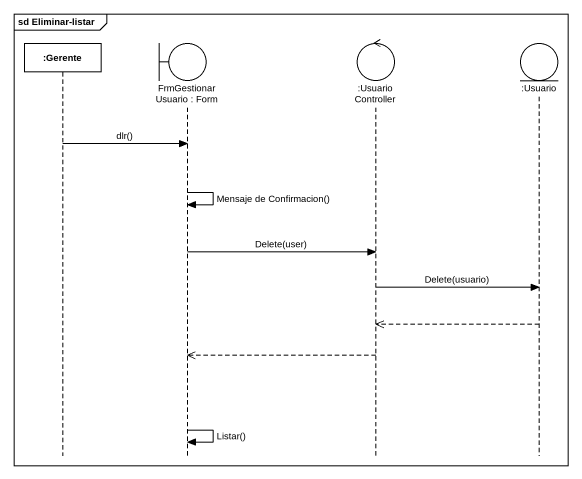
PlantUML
@startuml
mainframe sd Eliminar-listar
hide footbox
participant ":Gerente" as Gerente
boundary "FrmGestionarUsuario : Form" as FrmGestionarUsuario
control ":UsuarioController" as UsuarioController
entity ":Usuario" as Usuario

Gerente -> FrmGestionarUsuario : dlr()
FrmGestionarUsuario -> FrmGestionarUsuario : Mensaje de Confirmacion()
FrmGestionarUsuario -> UsuarioController : Delete(user)
UsuarioController -> Usuario : Delete(usuario)
Usuario -->> UsuarioController
UsuarioController -->> FrmGestionarUsuario
FrmGestionarUsuario -> FrmGestionarUsuario : Listar()
@enduml
